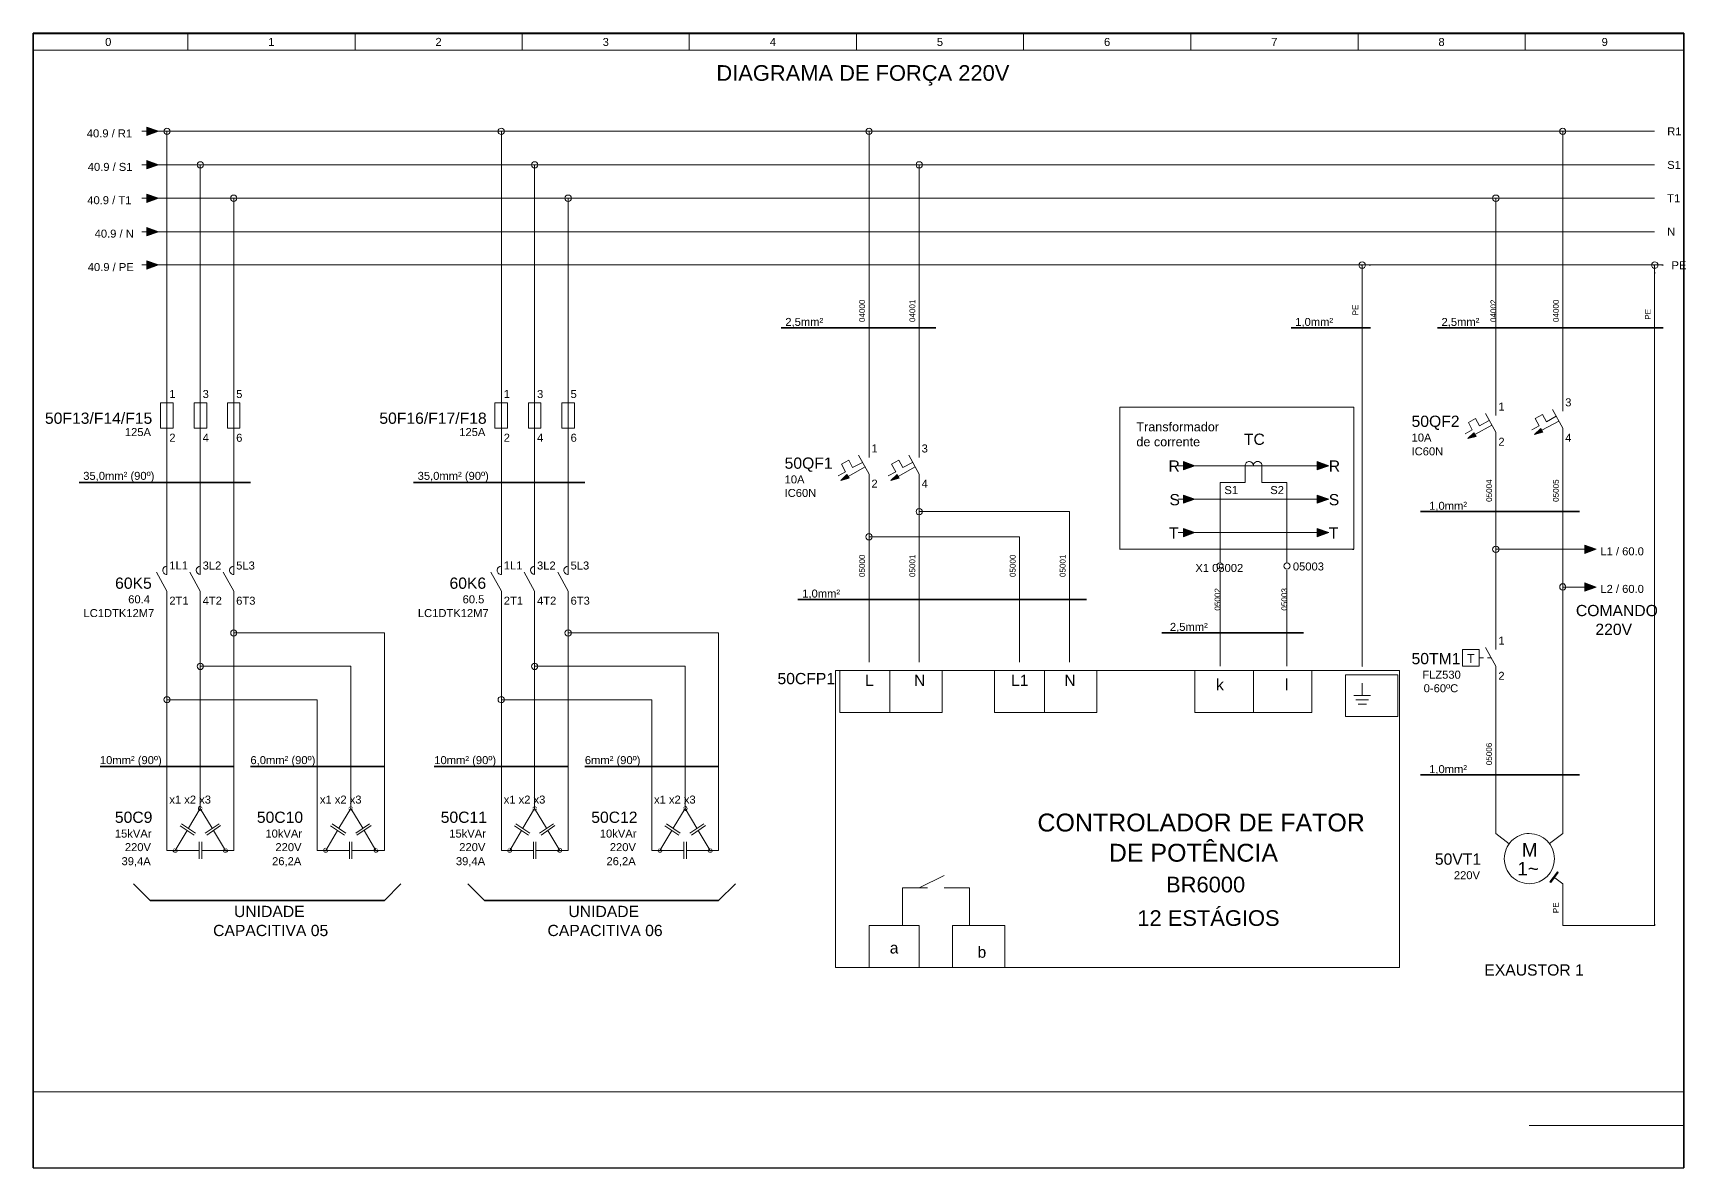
# Model space of a CAD drawing. Header units: millimetres. Extents: x 1004 to 59588, y 686 to 38112.
# Drawn here: x 6533 to 10621, y 10401 to 13207 of the extents above; entities that cross this region are included whole.
import ezdxf

# ---------------------------------------------------------------- set-up
doc = ezdxf.new("R2010")
doc.units = ezdxf.units.MM
for name, color, linetype in [('PDF2_Geometry', 7, 'Continuous'), ('PDF2_Solid Fills', 7, 'Continuous'), ('PDF2_Text', 7, 'Continuous')]:
    doc.layers.add(name, color=color, linetype=linetype)
doc.styles.add('PDF Arial', font='arial.ttf')

msp = doc.modelspace()

# ---------------------------------------------------------------- hatches: boundary and pattern name
at = {"layer": 'PDF2_Geometry', "transparency": 33554559}
for points in [[(9816.44, 12631.97), (9819.97, 12631.97), (9821.73, 12633.15), (9819.97, 12634.91), (9816.44, 12634.91)], [(9837.03, 12631.97), (9840.56, 12631.97), (9842.32, 12633.15), (9840.56, 12634.91), (9837.03, 12634.91)], [(10539.97, 12631.97), (10543.5, 12631.97), (10545.26, 12633.15), (10543.5, 12634.91), (10539.97, 12634.91)], [(10560.56, 12631.97), (10564.67, 12631.97), (10565.85, 12633.15), (10564.67, 12634.91), (10560.56, 12634.91)], [(9818.79, 12616.67), (9818.79, 12612.56), (9819.97, 12611.38), (9821.73, 12612.56), (9821.73, 12616.67)], [(10542.32, 12616.67), (10542.32, 12612.56), (10543.5, 12611.38), (10545.26, 12612.56), (10545.26, 12616.67)], [(9795.85, 12280.79), (9799.38, 12280.79), (9800.56, 12281.97), (9799.38, 12283.15), (9795.85, 12283.15)], [(9219.38, 11934.32), (9219.38, 11930.79), (9220.56, 11929.03), (9221.73, 11930.79), (9221.73, 11934.32)], [(9795.85, 11929.03), (9799.38, 11929.03), (9800.56, 11930.79), (9799.38, 11931.97), (9795.85, 11931.97)], [(9798.2, 11934.32), (9798.2, 11930.79), (9799.38, 11929.03), (9800.56, 11930.79), (9800.56, 11934.32)], [(9818.79, 11644.91), (9818.79, 11641.38), (9819.97, 11639.62), (9821.73, 11641.38), (9821.73, 11644.91)], [(10284.09, 11108.44), (10286.44, 11106.67), (10304.67, 11131.38), (10302.91, 11133.15)], [(10315.26, 11004.32), (10315.26, 11000.2), (10316.44, 10999.03), (10317.61, 11000.2), (10317.61, 11004.32)], [(10315.26, 11004.32), (10315.26, 11000.2), (10316.44, 10999.03), (10317.61, 11000.2), (10317.61, 11004.32)], [(10332.91, 10999.03), (10337.03, 10999.03), (10338.2, 11000.2), (10337.03, 11001.38), (10332.91, 11001.38)], [(10539.97, 10999.03), (10543.5, 10999.03), (10545.26, 11000.2), (10543.5, 11001.38), (10539.97, 11001.38)], [(10539.97, 10999.03), (10543.5, 10999.03), (10545.26, 11000.2), (10543.5, 11001.38), (10539.97, 11001.38)], [(10542.32, 11004.32), (10542.32, 11000.2), (10543.5, 10999.03), (10545.26, 11000.2), (10545.26, 11004.32)], [(10542.32, 11004.32), (10542.32, 11000.2), (10543.5, 10999.03), (10545.26, 11000.2), (10545.26, 11004.32)]]:
    msp.add_hatch(color=256, dxfattribs=at).paths.add_polyline_path(points)
h = msp.add_hatch(color=256, dxfattribs=at)
h.paths.add_polyline_path([(6946.44, 11289.62), (6951.73, 11289.62)], flags=0)
h.paths.add_polyline_path([(6951.73, 11289.62, 0.4166667), (6946.44, 11294.91)], flags=0)
h.paths.add_polyline_path([(6946.44, 11284.32, 0.4166667), (6951.73, 11289.62)], flags=0)
h = msp.add_hatch(color=256, dxfattribs=at)
h.paths.add_polyline_path([(7318.79, 11289.62), (7324.09, 11289.62)], flags=0)
h.paths.add_polyline_path([(7324.09, 11289.62, 0.4166667), (7318.79, 11294.91)], flags=0)
h.paths.add_polyline_path([(7318.79, 11294.91, 0.4166667), (7313.5, 11289.62)], flags=0)
h.paths.add_polyline_path([(7313.5, 11289.62, 0.4166667), (7318.79, 11284.32)], flags=0)
h.paths.add_polyline_path([(7318.79, 11284.32, 0.4166667), (7324.09, 11289.62)], flags=0)
h = msp.add_hatch(color=256, dxfattribs=at)
h.paths.add_polyline_path([(7773.5, 11289.62), (7778.79, 11289.62)], flags=0)
h.paths.add_polyline_path([(7778.79, 11289.62, 0.4166667), (7773.5, 11294.91)], flags=0)
h.paths.add_polyline_path([(7773.5, 11294.91, 0.4166667), (7768.2, 11289.62)], flags=0)
h.paths.add_polyline_path([(7768.2, 11289.62, 0.4166667), (7773.5, 11284.32)], flags=0)
h.paths.add_polyline_path([(7773.5, 11284.32, 0.4166667), (7778.79, 11289.62)], flags=0)
h = msp.add_hatch(color=256, dxfattribs=at)
h.paths.add_polyline_path([(8145.85, 11289.62), (8150.56, 11289.62)], flags=0)
h.paths.add_polyline_path([(8145.85, 11294.91, 0.4166667), (8140.56, 11289.62)], flags=0)
h.paths.add_polyline_path([(8140.56, 11289.62, 0.4166667), (8145.85, 11284.32)], flags=0)
h = msp.add_hatch(color=256, dxfattribs=at)
h.paths.add_polyline_path([(6884.67, 11186.09), (6889.97, 11186.09)], flags=0)
h.paths.add_polyline_path([(6889.97, 11186.09, 0.4166667), (6884.67, 11191.38)], flags=0)
h.paths.add_polyline_path([(6884.67, 11191.38, 0.4166667), (6879.38, 11186.09)], flags=0)
h = msp.add_hatch(color=256, dxfattribs=at)
h.paths.add_polyline_path([(7008.79, 11186.09), (7014.09, 11186.09)], flags=0)
h.paths.add_polyline_path([(7014.09, 11186.09, 0.4166667), (7008.79, 11191.38)], flags=0)
h.paths.add_polyline_path([(7008.79, 11191.38, 0.4166667), (7003.5, 11186.09)], flags=0)
h = msp.add_hatch(color=256, dxfattribs=at)
h.paths.add_polyline_path([(7257.03, 11186.09), (7261.73, 11186.09)], flags=0)
h.paths.add_polyline_path([(7261.73, 11186.09, 0.4166667), (7256.44, 11191.38)], flags=0)
h = msp.add_hatch(color=256, dxfattribs=at)
h.paths.add_polyline_path([(7380.56, 11186.09), (7385.85, 11186.09)], flags=0)
h.paths.add_polyline_path([(7385.85, 11186.09, 0.4166667), (7380.56, 11191.38)], flags=0)
h = msp.add_hatch(color=256, dxfattribs=at)
h.paths.add_polyline_path([(7711.73, 11186.09), (7716.44, 11186.09)], flags=0)
h.paths.add_polyline_path([(7711.73, 11191.38, 0.4166667), (7706.44, 11186.09)], flags=0)
h = msp.add_hatch(color=256, dxfattribs=at)
h.paths.add_polyline_path([(7835.85, 11186.09), (7840.56, 11186.09)], flags=0)
h.paths.add_polyline_path([(7835.85, 11191.38, 0.4166667), (7830.56, 11186.09)], flags=0)
h = msp.add_hatch(color=256, dxfattribs=at)
h.paths.add_polyline_path([(8083.5, 11186.09), (8088.79, 11186.09)], flags=0)
h.paths.add_polyline_path([(8088.79, 11186.09, 0.4166667), (8083.5, 11191.38)], flags=0)
h.paths.add_polyline_path([(8083.5, 11191.38, 0.4166667), (8078.2, 11186.09)], flags=0)
h = msp.add_hatch(color=256, dxfattribs=at)
h.paths.add_polyline_path([(8207.61, 11186.09), (8212.91, 11186.09)], flags=0)
h.paths.add_polyline_path([(8212.91, 11186.09, 0.4166667), (8207.61, 11191.38)], flags=0)
h.paths.add_polyline_path([(8207.61, 11191.38, 0.4166667), (8202.32, 11186.09)], flags=0)

# ---------------------------------------------------------------- linework, layer by layer
at = {"layer": 'PDF2_Geometry', "lineweight": 25}
for points in [[(10615.85, 13207.26), (6532.91, 13207.26), (6532.91, 10400.79), (10615.85, 10400.79)], [(6532.91, 10400.79), (6532.91, 13207.26)], [(10615.85, 13206.09), (6532.91, 13206.09)], [(10615.85, 10400.79), (10615.85, 13207.26)]]:
    msp.add_lwpolyline(points, close=True, dxfattribs=at)
at = {"layer": 'PDF2_Geometry', "lineweight": 13}
for points in [[(6915.85, 13206.09), (6915.85, 13164.91)], [(7329.38, 13206.09), (7329.38, 13164.91)], [(7742.32, 13206.09), (7742.32, 13164.91)], [(8155.85, 13206.09), (8155.85, 13164.91)], [(8569.38, 13206.09), (8569.38, 13164.91)], [(8982.91, 13206.09), (8982.91, 13164.91)], [(9396.44, 13206.09), (9396.44, 13164.91)], [(9809.97, 13206.09), (9809.97, 13164.91)], [(10223.5, 13206.09), (10223.5, 13164.91)], [(6532.91, 13164.91), (10615.85, 13164.91)]]:
    msp.add_lwpolyline(points, dxfattribs=at)
at = {"layer": 'PDF2_Geometry', "lineweight": 18}
for points in [[(6801.73, 12964.32), (6814.67, 12964.32)], [(6864.09, 12964.32), (6864.09, 12943.73)], [(7669.97, 12964.32), (7711.73, 12964.32), (8600.56, 12964.32), (8600.56, 12178.44), (8600.56, 12157.85)], [(7691.14, 12964.32), (7691.14, 12943.73)], [(8579.97, 12964.32), (8621.14, 12964.32), (10316.44, 12964.32), (10316.44, 12292.56), (10316.44, 12271.97)], [(8600.56, 12964.32), (8600.56, 12943.73)], [(10295.85, 12964.32), (10337.03, 12964.32), (10543.5, 12964.32)], [(10316.44, 12964.32), (10316.44, 12943.73)], [(6801.73, 12881.38), (6814.67, 12881.38)], [(6822.32, 12881.38), (6946.44, 12881.38), (6946.44, 12302.56), (6946.44, 12220.2), (6946.44, 11889.03), (6946.44, 11868.44)], [(6925.85, 12881.38), (6967.03, 12881.38), (7773.5, 12881.38), (7773.5, 12302.56), (7773.5, 12220.2), (7773.5, 11889.03), (7773.5, 11868.44)], [(6946.44, 12881.38), (6946.44, 12860.79)], [(7752.91, 12881.38), (7794.09, 12881.38), (8724.67, 12881.38), (8724.67, 12178.44), (8724.67, 12157.85)], [(7773.5, 12881.38), (7773.5, 12860.79)], [(8704.09, 12881.38), (8745.26, 12881.38), (10543.5, 12881.38)], [(8724.67, 12881.38), (8724.67, 12860.79)], [(6801.73, 12799.03), (6814.67, 12799.03)], [(7029.38, 12799.03), (7029.38, 12778.44)], [(7835.85, 12799.03), (7877.03, 12799.03), (10151.14, 12799.03), (10151.14, 12281.97), (10151.14, 12261.38)], [(7856.44, 12799.03), (7856.44, 12778.44)], [(10129.97, 12799.03), (10171.73, 12799.03), (10543.5, 12799.03)], [(10151.14, 12799.03), (10151.14, 12778.44)], [(6801.73, 12716.09), (6814.67, 12716.09)], [(6822.32, 12716.09), (10543.5, 12716.09)], [(6801.73, 12633.73), (6814.67, 12633.73)], [(6822.32, 12633.73), (9819.97, 12633.73), (9819.97, 11641.38)], [(9799.38, 12633.73), (9840.56, 12633.73), (10543.5, 12633.73), (10543.5, 11000.2), (10316.44, 11000.2), (10316.44, 11083.15), (10316.44, 11103.73), (10293.5, 11120.79)], [(9819.97, 12633.73), (9819.97, 12612.56)], [(10522.91, 12633.73), (10564.67, 12633.73)], [(10543.5, 12633.73), (10543.5, 12612.56)], [(10125.26, 12266.67), (10151.14, 12220.2), (10151.14, 12199.62), (10151.14, 11930.79), (10151.14, 11703.15), (10151.14, 11682.56)], [(10239.97, 12226.09), (10258.2, 12236.09), (10248.2, 12254.32), (10265.85, 12264.32), (10275.85, 12246.09), (10299.97, 12259.62)], [(10290.56, 12276.67), (10316.44, 12230.2), (10316.44, 12209.62), (10316.44, 11837.26), (10316.44, 11248.44), (10316.44, 11227.85), (10283.5, 11203.15)], [(10074.67, 12216.09), (10092.32, 12226.09), (10082.91, 12244.32), (10100.56, 12253.73), (10110.56, 12236.09), (10134.67, 12249.03)], [(10098.79, 12214.32), (10141.14, 12237.26)], [(10264.67, 12224.91), (10306.44, 12247.85)], [(8524.09, 12112.56), (8542.32, 12122.56), (8532.32, 12140.79), (8550.56, 12150.79), (8559.97, 12132.56), (8584.09, 12145.5)], [(8574.67, 12163.15), (8600.56, 12116.67), (8600.56, 12096.09), (8600.56, 11961.38), (8600.56, 11651.38)], [(8648.2, 12112.56), (8666.44, 12122.56), (8656.44, 12140.79), (8674.09, 12150.79), (8684.09, 12132.56), (8708.2, 12145.5)], [(8698.79, 12163.15), (8724.67, 12116.67), (8724.67, 12096.09), (8724.67, 12023.73), (8724.67, 11651.38)], [(8548.79, 12110.79), (8590.56, 12134.32)], [(8672.32, 12110.79), (8714.67, 12134.32)], [(9365.26, 12137.26), (9378.2, 12137.26)], [(9385.85, 12137.26), (9717.03, 12137.26)], [(9530.56, 12137.26), (9530.56, 12137.26)], [(9551.14, 12137.26), (9551.14, 12137.26)], [(9695.85, 12137.26), (9708.79, 12137.26)], [(9468.79, 12075.5), (9468.79, 12096.09), (9489.38, 12096.09)], [(9613.5, 12096.09), (9634.09, 12096.09), (9634.09, 12075.5)], [(8724.67, 12044.32), (8724.67, 12003.15)], [(8724.67, 12023.73), (8745.26, 12023.73), (9096.44, 12023.73), (9096.44, 11651.38)], [(9075.85, 12023.73), (9096.44, 12023.73), (9096.44, 12003.15)], [(9365.26, 12054.32), (9378.2, 12054.32)], [(9385.85, 12054.32), (9717.03, 12054.32)], [(9695.85, 12054.32), (9708.79, 12054.32)], [(8600.56, 11981.97), (8600.56, 11940.79)], [(8600.56, 11961.38), (8621.14, 11961.38), (8972.32, 11961.38), (8972.32, 11651.38)], [(8951.73, 11961.38), (8972.32, 11961.38), (8972.32, 11940.79)], [(9365.26, 11971.97), (9378.2, 11971.97)], [(9385.85, 11971.97), (9717.03, 11971.97)], [(9695.85, 11971.97), (9708.79, 11971.97)], [(10151.14, 11951.38), (10151.14, 11909.62)], [(10151.14, 11930.79), (10171.73, 11930.79), (10378.2, 11930.79)], [(10357.61, 11930.79), (10370.56, 11930.79)], [(6838.2, 11873.73), (6864.09, 11827.26), (6864.09, 11806.67), (6864.09, 11558.44), (6864.09, 11310.2), (6864.09, 11186.09), (6943.5, 11186.09)], [(6920.56, 11873.73), (6946.44, 11827.26), (6946.44, 11806.67), (6946.44, 11641.38), (6946.44, 11310.2), (6946.44, 11289.62), (6917.03, 11240.79)], [(6949.97, 11186.09), (7029.38, 11186.09), (7029.38, 11310.2), (7029.38, 11723.73), (7029.38, 11806.67), (7029.38, 11827.26), (7003.5, 11873.73)], [(7665.26, 11873.73), (7691.14, 11827.26), (7691.14, 11806.67), (7691.14, 11558.44), (7691.14, 11310.2), (7691.14, 11186.09), (7770.56, 11186.09)], [(7747.61, 11873.73), (7773.5, 11827.26), (7773.5, 11806.67), (7773.5, 11641.38), (7773.5, 11310.2), (7773.5, 11289.62), (7744.09, 11240.79)], [(7776.44, 11186.09), (7856.44, 11186.09), (7856.44, 11310.2), (7856.44, 11723.73), (7856.44, 11806.67), (7856.44, 11827.26), (7830.56, 11873.73)], [(9468.79, 11879.03), (9468.79, 11641.38)], [(9634.09, 11879.03), (9634.09, 11641.38)], [(10316.44, 11858.44), (10316.44, 11816.67)], [(10316.44, 11837.26), (10337.03, 11837.26), (10378.2, 11837.26)], [(10357.61, 11837.26), (10370.56, 11837.26)], [(7029.38, 11744.32), (7029.38, 11703.15)], [(7856.44, 11744.32), (7856.44, 11703.15)], [(7029.38, 11723.73), (7049.97, 11723.73), (7401.73, 11723.73), (7401.73, 11310.2), (7401.73, 11186.09), (7321.73, 11186.09)], [(7380.56, 11723.73), (7401.73, 11723.73), (7401.73, 11703.15)], [(7856.44, 11723.73), (7877.03, 11723.73), (8228.2, 11723.73), (8228.2, 11310.2), (8228.2, 11186.09), (8148.79, 11186.09)], [(8207.61, 11723.73), (8228.2, 11723.73), (8228.2, 11703.15)], [(6946.44, 11661.97), (6946.44, 11620.2)], [(7773.5, 11661.97), (7773.5, 11620.2)], [(10109.38, 11661.97), (10119.97, 11661.97)], [(10125.26, 11687.85), (10151.14, 11641.38), (10151.14, 11620.79)], [(10129.97, 11661.97), (10139.38, 11661.97)], [(6946.44, 11641.38), (6967.03, 11641.38), (7318.79, 11641.38), (7318.79, 11310.2), (7318.79, 11289.62), (7289.38, 11240.79)], [(7298.2, 11641.38), (7318.79, 11641.38), (7318.79, 11620.2)], [(7773.5, 11641.38), (7794.09, 11641.38), (8145.85, 11641.38), (8145.85, 11310.2), (8145.85, 11289.62), (8116.44, 11240.79)], [(8125.26, 11641.38), (8145.85, 11641.38), (8145.85, 11620.2)], [(10151.14, 11620.2), (10151.14, 11248.44), (10151.14, 11227.85), (10183.5, 11201.97)], [(6864.09, 11579.03), (6864.09, 11537.85)], [(7691.14, 11579.03), (7691.14, 11537.85)], [(9819.97, 11599.62), (9819.97, 11569.03)], [(6864.09, 11558.44), (6884.67, 11558.44), (7235.85, 11558.44), (7235.85, 11310.2), (7235.85, 11186.09), (7315.85, 11186.09)], [(7215.26, 11558.44), (7235.85, 11558.44), (7235.85, 11537.85)], [(7691.14, 11558.44), (7711.73, 11558.44), (8062.91, 11558.44), (8062.91, 11310.2), (8062.91, 11186.09), (8142.32, 11186.09)], [(8042.32, 11558.44), (8062.91, 11558.44), (8062.91, 11537.85)], [(9799.38, 11569.03), (9840.56, 11569.03)], [(9804.67, 11558.44), (9835.85, 11558.44)], [(9809.97, 11547.85), (9830.56, 11547.85)], [(6946.44, 11289.62), (6975.85, 11240.79)], [(7318.79, 11289.62), (7348.2, 11240.79)], [(7773.5, 11289.62), (7802.91, 11240.79)], [(8145.85, 11289.62), (8174.67, 11240.79)], [(6896.44, 11246.67), (6931.15, 11223.73)], [(6899.97, 11251.97), (6934.67, 11229.03)], [(6958.79, 11229.03), (6992.91, 11251.97)], [(6962.32, 11223.73), (6996.44, 11247.26)], [(7268.79, 11246.67), (7303.5, 11223.73)], [(7272.32, 11251.97), (7306.44, 11229.03)], [(7331.14, 11229.03), (7365.26, 11251.97)], [(7334.09, 11223.73), (7368.79, 11247.26)], [(7723.5, 11246.67), (7758.2, 11223.73)], [(7727.03, 11251.97), (7761.73, 11229.03)], [(7785.85, 11229.03), (7819.97, 11251.97)], [(7789.38, 11223.73), (7823.5, 11247.26)], [(8095.85, 11246.67), (8129.97, 11223.73)], [(8099.38, 11251.97), (8133.5, 11229.03)], [(8157.61, 11229.03), (8192.32, 11251.97)], [(8161.14, 11223.73), (8195.85, 11247.26)], [(6914.09, 11235.5), (6884.67, 11186.09)], [(6943.5, 11207.26), (6943.5, 11165.5)], [(6949.97, 11207.26), (6949.97, 11165.5)], [(6979.38, 11235.5), (7008.79, 11186.09)], [(7285.85, 11235.5), (7257.03, 11186.09)], [(7315.85, 11207.26), (7315.85, 11165.5)], [(7321.73, 11207.26), (7321.73, 11165.5)], [(7351.73, 11235.5), (7380.56, 11186.09)], [(7741.14, 11235.5), (7711.73, 11186.09)], [(7770.56, 11207.26), (7770.56, 11165.5)], [(7776.44, 11207.26), (7776.44, 11165.5)], [(7806.44, 11235.5), (7835.85, 11186.09)], [(8112.91, 11235.5), (8083.5, 11186.09)], [(8142.32, 11207.26), (8142.32, 11165.5)], [(8148.79, 11207.26), (8148.79, 11165.5)], [(8178.2, 11235.5), (8207.61, 11186.09)], [(8724.67, 11093.15), (8786.44, 11124.32)], [(8745.26, 11093.15), (8682.91, 11093.15), (8682.91, 11000.2)], [(8786.44, 11093.15), (8848.79, 11093.15), (8848.79, 11000.2)], [(10316.44, 11020.79), (10316.44, 11000.2), (10337.03, 11000.2)], [(10543.5, 11020.79), (10543.5, 11000.2), (10522.91, 11000.2)]]:
    msp.add_lwpolyline(points, dxfattribs=at)
for points in [[(6843.5, 12964.32), (6814.67, 12974.32), (6814.67, 12953.73), (6843.5, 12964.32), (6884.67, 12964.32), (7691.14, 12964.32), (7691.14, 12302.56), (7691.14, 12220.2), (7691.14, 11889.03), (7691.14, 11868.44, -0.4166667), (7680.56, 11879.03)], [(6822.32, 12964.32), (6864.09, 12964.32), (6864.09, 12302.56), (6864.09, 12220.2), (6864.09, 11889.03), (6864.09, 11868.44, -0.4166667), (6853.5, 11879.03)], [(6822.32, 12799.03), (7029.38, 12799.03), (7029.38, 12302.56), (7029.38, 12220.2), (7029.38, 11889.03), (7029.38, 11868.44, -0.4166667), (7018.79, 11879.03)], [(7008.79, 12799.03), (7049.97, 12799.03), (7856.44, 12799.03), (7856.44, 12302.56), (7856.44, 12220.2), (7856.44, 11889.03), (7856.44, 11868.44, -0.4166667), (7845.85, 11879.03)], [(9468.79, 11897.26), (9468.79, 11909.62), (9468.79, 12096.09), (9509.97, 12096.09), (9530.56, 12096.09), (9530.56, 12137.26, -0.4166667), (9541.14, 12147.85)], [(9551.23, 12137.26, -1.0041929), (9572.32, 12137.26), (9572.32, 12096.09), (9592.91, 12096.09), (9634.09, 12096.09), (9634.09, 11909.62), (9634.09, 11897.26)]]:
    msp.add_lwpolyline(points, format="xyb", dxfattribs=at)
for points in [[(6814.67, 12871.38), (6814.67, 12891.97), (6843.5, 12881.38)], [(6814.67, 12788.44), (6814.67, 12809.03), (6843.5, 12799.03)], [(6814.67, 12706.09), (6814.67, 12726.67), (6843.5, 12716.09)], [(6814.67, 12623.15), (6814.67, 12643.73), (6843.5, 12633.73)], [(6848.2, 12230.2), (6879.38, 12230.2), (6879.38, 12292.56), (6848.2, 12292.56)], [(6931.15, 12230.2), (6962.32, 12230.2), (6962.32, 12292.56), (6931.15, 12292.56)], [(7014.09, 12230.2), (7044.67, 12230.2), (7044.67, 12292.56), (7014.09, 12292.56)], [(7675.26, 12230.2), (7706.44, 12230.2), (7706.44, 12292.56), (7675.26, 12292.56)], [(7758.2, 12230.2), (7788.79, 12230.2), (7788.79, 12292.56), (7758.2, 12292.56)], [(7840.56, 12230.2), (7871.73, 12230.2), (7871.73, 12292.56), (7840.56, 12292.56)], [(9220.56, 11930.79), (9799.38, 11930.79), (9799.38, 12281.97), (9220.56, 12281.97)], [(10267.03, 12220.2), (10246.44, 12214.91), (10261.73, 12229.03)], [(10101.73, 12209.62), (10081.14, 12204.32), (10096.44, 12219.03)], [(9378.2, 12127.26), (9378.2, 12147.85), (9406.44, 12137.26)], [(9708.79, 12127.26), (9708.79, 12147.85), (9737.61, 12137.26)], [(8551.14, 12106.67), (8530.56, 12100.79), (8545.85, 12115.5)], [(8675.26, 12106.67), (8654.67, 12100.79), (8669.97, 12115.5)], [(9378.2, 12044.32), (9378.2, 12064.91), (9406.44, 12054.32)], [(9708.79, 12044.32), (9708.79, 12064.91), (9737.61, 12054.32)], [(9378.2, 11961.38), (9378.2, 11981.97), (9406.44, 11971.97)], [(9708.79, 11961.38), (9708.79, 11981.97), (9737.61, 11971.97)], [(10370.56, 11920.2), (10370.56, 11940.79), (10398.79, 11930.79)], [(10370.56, 11827.26), (10370.56, 11847.85), (10398.79, 11837.26)], [(10068.2, 11641.38), (10109.38, 11641.38), (10109.38, 11682.56), (10068.2, 11682.56)], [(10284.09, 11108.44), (10286.44, 11106.67), (10304.67, 11131.38), (10302.91, 11133.15)]]:
    msp.add_lwpolyline(points, close=True, dxfattribs=at)
at = {"layer": 'PDF2_Geometry', "lineweight": 35}
for points in [[(8383.5, 12478.44), (8765.85, 12478.44)], [(9644.67, 12478.44), (9840.56, 12478.44)], [(10006.44, 12478.44), (10564.67, 12478.44)], [(6647.03, 12096.09), (7070.56, 12096.09)], [(7474.09, 12096.09), (7897.61, 12096.09)], [(9964.67, 12023.73), (10357.61, 12023.73)], [(8424.67, 11806.67), (9138.2, 11806.67)], [(9324.67, 11723.73), (9675.26, 11723.73)], [(6698.79, 11393.15), (7029.38, 11393.15)], [(7070.56, 11393.15), (7401.73, 11393.15)], [(7525.26, 11393.15), (7856.44, 11393.15)], [(7897.61, 11393.15), (8228.2, 11393.15)], [(9964.67, 11372.56), (10357.61, 11372.56)], [(6781.15, 11103.73), (6822.32, 11062.56), (7401.73, 11062.56), (7442.91, 11103.73)], [(7608.2, 11103.73), (7649.38, 11062.56), (8228.2, 11062.56), (8269.97, 11103.73)]]:
    msp.add_lwpolyline(points, dxfattribs=at)
at = {"layer": 'PDF2_Geometry', "lineweight": 15}
msp.add_lwpolyline([(8517.61, 10896.68), (9912.91, 10896.68), (9912.91, 11630.79), (8517.61, 11630.79)], close=True, dxfattribs=at)
at = {"layer": 'PDF2_Geometry', "lineweight": 9}
for points in [[(8528.2, 11527.26), (8652.32, 11527.26), (8652.32, 11630.79), (8528.2, 11630.79)], [(8652.32, 11527.26), (8781.14, 11527.26), (8781.14, 11630.79), (8652.32, 11630.79)], [(8910.56, 11527.26), (9034.67, 11527.26), (9034.67, 11630.79), (8910.56, 11630.79)], [(9034.67, 11527.26), (9164.09, 11527.26), (9164.09, 11630.79), (9034.67, 11630.79)], [(9406.44, 11527.26), (9695.85, 11527.26), (9695.85, 11630.79), (9406.44, 11630.79)], [(9778.79, 11517.26), (9908.2, 11517.26), (9908.2, 11620.2), (9778.79, 11620.2)], [(8600.56, 10896.68), (8724.67, 10896.68), (8724.67, 11000.2), (8600.56, 11000.2)], [(8807.03, 10896.68), (8936.44, 10896.68), (8936.44, 11000.2), (8807.03, 11000.2)]]:
    msp.add_lwpolyline(points, close=True, dxfattribs=at)
for points in [[(9551.14, 11630.79), (9551.14, 11527.26)], [(6532.91, 10589.03), (10617.03, 10589.03)], [(10233.5, 10506.09), (10615.26, 10506.09)]]:
    msp.add_lwpolyline(points, dxfattribs=at)
at = {"layer": 'PDF2_Geometry', "lineweight": 18}
msp.add_lwpolyline([(10295.85, 11165.5, 0.4139195), (10233.5, 11227.85, 0.4158614), (10171.73, 11165.5, 0.4142857), (10233.5, 11103.73, 0.4123144)], format="xyb", close=True, dxfattribs=at)
at = {"layer": 'PDF2_Geometry', "color": 7, "lineweight": 13, "true_color": 0xffffff}
msp.add_lwpolyline([(6533.18, 10400.79), (6532.91, 10401.07)], dxfattribs=at)
at = {"layer": 'PDF2_Geometry', "lineweight": 25}
msp.add_lwpolyline([(6532.91, 10400.79), (10615.85, 10400.79)], dxfattribs=at)
msp.add_lwpolyline([(6532.91, 10400.79), (10615.85, 10400.79)], dxfattribs=at)
at = {"layer": 'PDF2_Geometry', "lineweight": 18}
for points in [[(6864.09, 12971.97), (6859.38, 12971.97), (6856.44, 12968.44), (6856.44, 12964.32)], [(6856.44, 12964.32), (6856.44, 12960.2), (6859.38, 12956.67), (6864.09, 12956.67)], [(6871.73, 12964.32), (6871.73, 12968.44), (6868.2, 12971.97), (6864.09, 12971.97)], [(6864.09, 12956.67), (6868.2, 12956.67), (6871.73, 12960.2), (6871.73, 12964.32)], [(7691.14, 12971.97), (7686.44, 12971.97), (7682.91, 12968.44), (7682.91, 12964.32)], [(7682.91, 12964.32), (7682.91, 12960.2), (7686.44, 12956.67), (7691.14, 12956.67)], [(7698.79, 12964.32), (7698.79, 12968.44), (7695.26, 12971.97), (7691.14, 12971.97)], [(7691.14, 12956.67), (7695.26, 12956.67), (7698.79, 12960.2), (7698.79, 12964.32)], [(8600.56, 12971.97), (8596.44, 12971.97), (8592.91, 12968.44), (8592.91, 12964.32)], [(8592.91, 12964.32), (8592.91, 12960.2), (8596.44, 12956.67), (8600.56, 12956.67)], [(8608.2, 12964.32), (8608.2, 12968.44), (8604.67, 12971.97), (8600.56, 12971.97)], [(8600.56, 12956.67), (8604.67, 12956.67), (8608.2, 12960.2), (8608.2, 12964.32)], [(10316.44, 12971.97), (10311.73, 12971.97), (10308.79, 12968.44), (10308.79, 12964.32)], [(10308.79, 12964.32), (10308.79, 12960.2), (10311.73, 12956.67), (10316.44, 12956.67)], [(10324.09, 12964.32), (10324.09, 12968.44), (10320.56, 12971.97), (10316.44, 12971.97)], [(10316.44, 12956.67), (10320.56, 12956.67), (10324.09, 12960.2), (10324.09, 12964.32)], [(6946.44, 12889.03), (6942.32, 12889.03), (6938.79, 12886.09), (6938.79, 12881.38)], [(6938.79, 12881.38), (6938.79, 12877.26), (6942.32, 12873.73), (6946.44, 12873.73)], [(6954.67, 12881.38), (6954.67, 12886.09), (6951.15, 12889.03), (6946.44, 12889.03)], [(6946.44, 12873.73), (6951.15, 12873.73), (6954.67, 12877.26), (6954.67, 12881.38)], [(7773.5, 12889.03), (7769.38, 12889.03), (7765.85, 12886.09), (7765.85, 12881.38)], [(7765.85, 12881.38), (7765.85, 12877.26), (7769.38, 12873.73), (7773.5, 12873.73)], [(7781.14, 12881.38), (7781.14, 12886.09), (7777.61, 12889.03), (7773.5, 12889.03)], [(7773.5, 12873.73), (7777.61, 12873.73), (7781.14, 12877.26), (7781.14, 12881.38)], [(8724.67, 12889.03), (8719.97, 12889.03), (8717.03, 12886.09), (8717.03, 12881.38)], [(8717.03, 12881.38), (8717.03, 12877.26), (8719.97, 12873.73), (8724.67, 12873.73)], [(8732.32, 12881.38), (8732.32, 12886.09), (8728.79, 12889.03), (8724.67, 12889.03)], [(8724.67, 12873.73), (8728.79, 12873.73), (8732.32, 12877.26), (8732.32, 12881.38)], [(7029.38, 12806.67), (7025.26, 12806.67), (7021.73, 12803.15), (7021.73, 12799.03)], [(7021.73, 12799.03), (7021.73, 12794.32), (7025.26, 12790.79), (7029.38, 12790.79)], [(7037.03, 12799.03), (7037.03, 12803.15), (7033.5, 12806.67), (7029.38, 12806.67)], [(7029.38, 12790.79), (7033.5, 12790.79), (7037.03, 12794.32), (7037.03, 12799.03)], [(7856.44, 12806.67), (7851.73, 12806.67), (7848.2, 12803.15), (7848.2, 12799.03)], [(7848.2, 12799.03), (7848.2, 12794.32), (7851.73, 12790.79), (7856.44, 12790.79)], [(7864.09, 12799.03), (7864.09, 12803.15), (7860.56, 12806.67), (7856.44, 12806.67)], [(7856.44, 12790.79), (7860.56, 12790.79), (7864.09, 12794.32), (7864.09, 12799.03)], [(10151.14, 12806.67), (10146.44, 12806.67), (10142.91, 12803.15), (10142.91, 12799.03)], [(10142.91, 12799.03), (10142.91, 12794.32), (10146.44, 12790.79), (10151.14, 12790.79)], [(10158.79, 12799.03), (10158.79, 12803.15), (10155.26, 12806.67), (10151.14, 12806.67)], [(10151.14, 12790.79), (10155.26, 12790.79), (10158.79, 12794.32), (10158.79, 12799.03)], [(9819.97, 12641.38), (9815.85, 12641.38), (9812.32, 12637.85), (9812.32, 12633.73)], [(9812.32, 12633.73), (9812.32, 12629.03), (9815.85, 12625.5), (9819.97, 12625.5)], [(9828.2, 12633.73), (9828.2, 12637.85), (9824.67, 12641.38), (9819.97, 12641.38)], [(9819.97, 12625.5), (9824.67, 12625.5), (9828.2, 12629.03), (9828.2, 12633.73)], [(10543.5, 12641.38), (10539.38, 12641.38), (10535.85, 12637.85), (10535.85, 12633.73)], [(10535.85, 12633.73), (10535.85, 12629.03), (10539.38, 12625.5), (10543.5, 12625.5)], [(10551.73, 12633.73), (10551.73, 12637.85), (10548.2, 12641.38), (10543.5, 12641.38)], [(10543.5, 12625.5), (10548.2, 12625.5), (10551.73, 12629.03), (10551.73, 12633.73)], [(9551.14, 12137.26), (9551.14, 12143.15), (9547.03, 12147.85), (9541.14, 12147.85)], [(8724.67, 12031.38), (8719.97, 12031.38), (8717.03, 12027.85), (8717.03, 12023.73)], [(8717.03, 12023.73), (8717.03, 12019.62), (8719.97, 12016.09), (8724.67, 12016.09)], [(8732.32, 12023.73), (8732.32, 12027.85), (8728.79, 12031.38), (8724.67, 12031.38)], [(8724.67, 12016.09), (8728.79, 12016.09), (8732.32, 12019.62), (8732.32, 12023.73)], [(8600.56, 11969.62), (8596.44, 11969.62), (8592.91, 11966.09), (8592.91, 11961.38)], [(8592.91, 11961.38), (8592.91, 11957.26), (8596.44, 11953.73), (8600.56, 11953.73)], [(8608.2, 11961.38), (8608.2, 11966.09), (8604.67, 11969.62), (8600.56, 11969.62)], [(8600.56, 11953.73), (8604.67, 11953.73), (8608.2, 11957.26), (8608.2, 11961.38)], [(10151.14, 11938.44), (10146.44, 11938.44), (10142.91, 11934.91), (10142.91, 11930.79)], [(10158.79, 11930.79), (10158.79, 11934.91), (10155.26, 11938.44), (10151.14, 11938.44)], [(9468.79, 11897.26), (9464.67, 11897.26), (9461.14, 11893.73), (9461.14, 11889.03)], [(9476.44, 11889.03), (9476.44, 11893.73), (9472.91, 11897.26), (9468.79, 11897.26)], [(9634.09, 11897.26), (9629.97, 11897.26), (9626.44, 11893.73), (9626.44, 11889.03)], [(9641.73, 11889.03), (9641.73, 11893.73), (9638.2, 11897.26), (9634.09, 11897.26)], [(10142.91, 11930.79), (10142.91, 11926.09), (10146.44, 11922.56), (10151.14, 11922.56)], [(10151.14, 11922.56), (10155.26, 11922.56), (10158.79, 11926.09), (10158.79, 11930.79)], [(6864.09, 11889.03), (6858.2, 11889.03), (6853.5, 11884.32), (6853.5, 11879.03)], [(6946.44, 11889.03), (6941.15, 11889.03), (6936.44, 11884.32), (6936.44, 11879.03)], [(6936.44, 11879.03), (6936.44, 11873.15), (6941.15, 11868.44), (6946.44, 11868.44)], [(7029.38, 11889.03), (7023.5, 11889.03), (7018.79, 11884.32), (7018.79, 11879.03)], [(7691.14, 11889.03), (7685.26, 11889.03), (7680.56, 11884.32), (7680.56, 11879.03)], [(7773.5, 11889.03), (7767.61, 11889.03), (7763.5, 11884.32), (7763.5, 11879.03)], [(7763.5, 11879.03), (7763.5, 11873.15), (7767.61, 11868.44), (7773.5, 11868.44)], [(7856.44, 11889.03), (7850.56, 11889.03), (7845.85, 11884.32), (7845.85, 11879.03)], [(9461.14, 11889.03), (9461.14, 11884.91), (9464.67, 11881.38), (9468.79, 11881.38)], [(9468.79, 11881.38), (9472.91, 11881.38), (9476.44, 11884.91), (9476.44, 11889.03)], [(9626.44, 11889.03), (9626.44, 11884.91), (9629.97, 11881.38), (9634.09, 11881.38)], [(9634.09, 11881.38), (9638.2, 11881.38), (9641.73, 11884.91), (9641.73, 11889.03)], [(10316.44, 11845.5), (10311.73, 11845.5), (10308.79, 11841.97), (10308.79, 11837.26)], [(10308.79, 11837.26), (10308.79, 11833.15), (10311.73, 11829.62), (10316.44, 11829.62)], [(10324.09, 11837.26), (10324.09, 11841.97), (10320.56, 11845.5), (10316.44, 11845.5)], [(10316.44, 11829.62), (10320.56, 11829.62), (10324.09, 11833.15), (10324.09, 11837.26)], [(7029.38, 11731.38), (7025.26, 11731.38), (7021.73, 11727.85), (7021.73, 11723.73)], [(7021.73, 11723.73), (7021.73, 11719.62), (7025.26, 11716.09), (7029.38, 11716.09)], [(7037.03, 11723.73), (7037.03, 11727.85), (7033.5, 11731.38), (7029.38, 11731.38)], [(7029.38, 11716.09), (7033.5, 11716.09), (7037.03, 11719.62), (7037.03, 11723.73)], [(7856.44, 11731.38), (7851.73, 11731.38), (7848.2, 11727.85), (7848.2, 11723.73)], [(7848.2, 11723.73), (7848.2, 11719.62), (7851.73, 11716.09), (7856.44, 11716.09)], [(7864.09, 11723.73), (7864.09, 11727.85), (7860.56, 11731.38), (7856.44, 11731.38)], [(7856.44, 11716.09), (7860.56, 11716.09), (7864.09, 11719.62), (7864.09, 11723.73)], [(6946.44, 11649.03), (6942.32, 11649.03), (6938.79, 11645.5), (6938.79, 11641.38)], [(6938.79, 11641.38), (6938.79, 11636.67), (6942.32, 11633.15), (6946.44, 11633.15)], [(6954.67, 11641.38), (6954.67, 11645.5), (6951.15, 11649.03), (6946.44, 11649.03)], [(6946.44, 11633.15), (6951.15, 11633.15), (6954.67, 11636.67), (6954.67, 11641.38)], [(7773.5, 11649.03), (7769.38, 11649.03), (7765.85, 11645.5), (7765.85, 11641.38)], [(7765.85, 11641.38), (7765.85, 11636.67), (7769.38, 11633.15), (7773.5, 11633.15)], [(7781.14, 11641.38), (7781.14, 11645.5), (7777.61, 11649.03), (7773.5, 11649.03)], [(7773.5, 11633.15), (7777.61, 11633.15), (7781.14, 11636.67), (7781.14, 11641.38)], [(6864.09, 11566.09), (6859.38, 11566.09), (6856.44, 11562.56), (6856.44, 11558.44)], [(6856.44, 11558.44), (6856.44, 11554.32), (6859.38, 11550.79), (6864.09, 11550.79)], [(6871.73, 11558.44), (6871.73, 11562.56), (6868.2, 11566.09), (6864.09, 11566.09)], [(6864.09, 11550.79), (6868.2, 11550.79), (6871.73, 11554.32), (6871.73, 11558.44)], [(7691.14, 11566.09), (7686.44, 11566.09), (7682.91, 11562.56), (7682.91, 11558.44)], [(7682.91, 11558.44), (7682.91, 11554.32), (7686.44, 11550.79), (7691.14, 11550.79)], [(7698.79, 11558.44), (7698.79, 11562.56), (7695.26, 11566.09), (7691.14, 11566.09)], [(7691.14, 11550.79), (7695.26, 11550.79), (7698.79, 11554.32), (7698.79, 11558.44)], [(6946.44, 11294.91), (6943.5, 11294.91), (6941.73, 11292.56), (6941.73, 11289.62)], [(6941.73, 11289.62), (6941.73, 11286.67), (6943.5, 11284.32), (6946.44, 11284.32)], [(8150.56, 11289.62), (8150.56, 11292.56), (8148.79, 11294.91), (8145.85, 11294.91)], [(8145.85, 11284.32), (8148.79, 11284.32), (8150.56, 11286.67), (8150.56, 11289.62)], [(6879.38, 11186.09), (6879.38, 11183.73), (6881.73, 11181.38), (6884.67, 11181.38)], [(6884.67, 11181.38), (6887.62, 11181.38), (6889.97, 11183.73), (6889.97, 11186.09)], [(7003.5, 11186.09), (7003.5, 11183.73), (7005.85, 11181.38), (7008.79, 11181.38)], [(7008.79, 11181.38), (7011.73, 11181.38), (7014.09, 11183.73), (7014.09, 11186.09)], [(7256.44, 11191.38), (7254.09, 11191.38), (7251.73, 11189.03), (7251.73, 11186.09)], [(7251.73, 11186.09), (7251.73, 11183.73), (7254.09, 11181.38), (7257.03, 11181.38)], [(7257.03, 11181.38), (7259.38, 11181.38), (7261.73, 11183.73), (7261.73, 11186.09)], [(7380.56, 11191.38), (7378.2, 11191.38), (7375.85, 11189.03), (7375.85, 11186.09)], [(7375.85, 11186.09), (7375.85, 11183.73), (7378.2, 11181.38), (7380.56, 11181.38)], [(7380.56, 11181.38), (7383.5, 11181.38), (7385.85, 11183.73), (7385.85, 11186.09)], [(7706.44, 11186.09), (7706.44, 11183.73), (7708.79, 11181.38), (7711.73, 11181.38)], [(7716.44, 11186.09), (7716.44, 11189.03), (7714.67, 11191.38), (7711.73, 11191.38)], [(7711.73, 11181.38), (7714.67, 11181.38), (7716.44, 11183.73), (7716.44, 11186.09)], [(7830.56, 11186.09), (7830.56, 11183.73), (7832.91, 11181.38), (7835.85, 11181.38)], [(7840.56, 11186.09), (7840.56, 11189.03), (7838.2, 11191.38), (7835.85, 11191.38)], [(7835.85, 11181.38), (7838.2, 11181.38), (7840.56, 11183.73), (7840.56, 11186.09)], [(8078.2, 11186.09), (8078.2, 11183.73), (8080.56, 11181.38), (8083.5, 11181.38)], [(8083.5, 11181.38), (8086.44, 11181.38), (8088.79, 11183.73), (8088.79, 11186.09)], [(8202.32, 11186.09), (8202.32, 11183.73), (8204.67, 11181.38), (8207.61, 11181.38)], [(8207.61, 11181.38), (8210.56, 11181.38), (8212.91, 11183.73), (8212.91, 11186.09)]]:
    msp.add_open_spline(points, degree=3, dxfattribs=at)
at = {"layer": 'PDF2_Solid Fills', "lineweight": 18, "transparency": 33554559}
for points in [[(6814.67, 12974.32), (6843.5, 12964.32), (6814.67, 12953.73)], [(6814.67, 12891.97), (6843.5, 12881.38), (6814.67, 12871.38)], [(6814.67, 12809.03), (6843.5, 12799.03), (6814.67, 12788.44)], [(6814.67, 12726.67), (6843.5, 12716.09), (6814.67, 12706.09)], [(6814.67, 12643.73), (6843.5, 12633.73), (6814.67, 12623.15)], [(10246.44, 12214.91), (10261.73, 12229.03), (10267.03, 12220.2)], [(10081.14, 12204.32), (10096.44, 12219.03), (10101.73, 12209.62)], [(9378.2, 12147.85), (9406.44, 12137.26), (9378.2, 12127.26)], [(9708.79, 12147.85), (9737.61, 12137.26), (9708.79, 12127.26)], [(8530.56, 12100.79), (8545.85, 12115.5), (8551.14, 12106.67)], [(8654.67, 12100.79), (8669.97, 12115.5), (8675.26, 12106.67)], [(9378.2, 12064.91), (9406.44, 12054.32), (9378.2, 12044.32)], [(9708.79, 12064.91), (9737.61, 12054.32), (9708.79, 12044.32)], [(9378.2, 11981.97), (9406.44, 11971.97), (9378.2, 11961.38)], [(9708.79, 11981.97), (9737.61, 11971.97), (9708.79, 11961.38)], [(10370.56, 11940.79), (10398.79, 11930.79), (10370.56, 11920.2)], [(10370.56, 11847.85), (10398.79, 11837.26), (10370.56, 11827.26)]]:
    msp.add_solid(points, dxfattribs=at)

# ---------------------------------------------------------------- texts
at = {"layer": 'PDF2_Text', "attachment_point": 7, "style": 'PDF Arial'}
for s, insert, char_height in [('0', (6711.15, 13175.08), 19.79), ('1', (7114.68, 13175.5), 19.79), ('2', (7528.21, 13175.5), 19.79), ('3', (7941.74, 13175.08), 19.79), ('4', (8355.27, 13175.5), 19.79), ('5', (8768.21, 13175.08), 19.79), ('6', (9181.74, 13175.08), 19.79), ('7', (9595.27, 13175.5), 19.79), ('8', (10008.81, 13175.04), 19.79), ('9', (10412.34, 13175.11), 19.79), ('DIAGRAMA DE FORÇA 220V', (8222.91, 13077.26), 38.7385), ('40.9 / R1', (6665.84, 12949.03), 19.79), ('R1', (10574.68, 12954.32), 19.79), ('40.9 / S1', (6668.2, 12866.16), 19.79), ('S1', (10574.68, 12871.02), 19.79), ('40.9 / T1', (6667.02, 12783.73), 19.79), ('T1', (10574.68, 12789.03), 19.79), ('40.9 / N', (6685.25, 12701.13), 19.79), ('N', (10574.68, 12706.09), 19.79), ('40.9 / PE', (6668.2, 12618.44), 19.79), ('PE', (10585.26, 12623.15), 19.79), ('2,5mm²', (8393.5, 12479.33), 19.79), ('1,0mm²', (9654.68, 12479.33), 19.79), ('2,5mm²', (10016.44, 12479.33), 19.79), ('1', (6869.97, 12304.91), 19.79), ('3', (6952.32, 12304.49), 19.79), ('5', (7035.26, 12304.49), 19.79), ('1', (7697.03, 12304.91), 19.79), ('3', (7779.38, 12304.49), 19.79), ('5', (7862.32, 12304.49), 19.79), ('50F13/F14/F15', (6562.32, 12240.53), 27.7907), ('50F16/F17/F18', (7389.38, 12240.53), 27.7907), ('1', (10157.03, 12273.73), 19.79), ('3', (10322.32, 12283.9), 19.79), ('125A', (6759.97, 12210.38), 19.79), ('125A', (7587.03, 12210.38), 19.79), ('Transformador', (9261.72, 12222.09), 22.3167), ('50QF2', (9942.32, 12225.72), 27.791), ('2', (6869.97, 12196.68), 19.79), ('4', (6952.32, 12196.68), 19.79), ('6', (7035.26, 12196.26), 19.79), ('2', (7697.03, 12196.68), 19.79), ('4', (7779.38, 12196.68), 19.79), ('6', (7862.32, 12196.26), 19.79), ('1', (8606.44, 12170.21), 19.79), ('3', (8730.56, 12169.79), 19.79), ('de corrente', (9261.73, 12185.03), 22.3167), ('TC', (9527.62, 12188.52), 27.791), ('10A', (9942.32, 12196.85), 19.79), ('IC60N', (9942.32, 12162.73), 19.79), ('2', (10157.03, 12186.68), 19.79), ('4', (10322.32, 12196.68), 19.79), ('50QF1', (8391.73, 12122.19), 27.791), ('R', (9341.15, 12122.56), 27.79), ('R', (9737.62, 12122.56), 27.79), ('35,0mm² (90º)', (6657.03, 12096.41), 19.7903), ('35,0mm² (90º)', (7484.09, 12096.41), 19.7903), ('10A', (8391.73, 12093.32), 19.79), ('2', (8606.44, 12083.15), 19.79), ('4', (8730.56, 12083.15), 19.79), ('IC60N', (8391.73, 12059.79), 19.79), ('S', (9343.5, 12039.11), 27.79), ('S1', (9479.38, 12066.9), 19.79), ('S2', (9592.91, 12066.9), 19.79), ('S', (9737.62, 12039.11), 27.79), ('1,0mm²', (9985.85, 12024.62), 19.79), ('T', (9342.32, 11957.26), 27.79), ('T', (9737.62, 11957.26), 27.79), ('1L1', (6869.97, 11880.79), 19.79), ('3L2', (6952.32, 11880.38), 19.79), ('5L3', (7035.26, 11880.38), 19.79), ('1L1', (7697.03, 11880.79), 19.79), ('3L2', (7779.38, 11880.38), 19.79), ('5L3', (7862.32, 11880.38), 19.79), ('05003', (9648.79, 11878.02), 19.79), ('L1 / 60.0', (10409.38, 11915.5), 19.79), ('60K5', (6735.85, 11832.56), 27.791), ('60K6', (7562.91, 11832.56), 27.791), ('X1 05002', (9407.62, 11874.32), 19.79), ('60.4', (6768.2, 11796.85), 19.79), ('60.5', (7595.26, 11796.85), 19.79), ('1,0mm²', (8435.26, 11807.56), 19.79), ('L2 / 60.0', (10409.38, 11822.56), 19.79), ('LC1DTK12M7', (6657.62, 11762.78), 19.79), ('2T1', (6869.97, 11793.73), 19.79), ('4T2', (6952.32, 11793.73), 19.79), ('6T3', (7035.26, 11793.32), 19.79), ('LC1DTK12M7', (7484.68, 11762.78), 19.79), ('2T1', (7697.03, 11793.73), 19.79), ('4T2', (7779.38, 11793.73), 19.79), ('6T3', (7862.32, 11793.32), 19.79), ('COMANDO', (10348.79, 11764.91), 27.791), ('2,5mm²', (9344.68, 11725.21), 19.79), ('220V', (10397.03, 11718.44), 27.791), ('1', (10157.03, 11694.91), 19.79), ('50TM1', (9942.32, 11646.09), 27.791), ('T', (10079.38, 11649.62), 22.32), ('50CFP1', (8374.09, 11596.68), 27.791), ('L', (8590.56, 11592.56), 27.79), ('N', (8711.73, 11592.56), 27.79), ('L1', (8951.72, 11592.56), 27.791), ('N', (9083.52, 11592.56), 27.79), ('k', (9458.79, 11581.97), 27.79), ('l', (9629.38, 11581.97), 27.79), ('FLZ530', (9968.79, 11610.38), 19.79), ('2', (10157.03, 11607.85), 19.79), ('0-60ºC', (9972.32, 11576.85), 19.79), ('10mm² (90º)', (6698.2, 11393.47), 19.7903), ('6,0mm² (90º)', (7070.56, 11393.47), 19.7903), ('10mm² (90º)', (7525.26, 11393.47), 19.7903), ('6mm² (90º)', (7897.62, 11393.47), 19.79), ('1,0mm²', (9985.85, 11373.45), 19.79), ('x1 x2 x3', (6869.97, 11301.55), 19.79), ('x1 x2 x3', (7242.32, 11301.55), 19.79), ('x1 x2 x3', (7697.03, 11301.55), 19.79), ('x1 x2 x3', (8068.79, 11301.55), 19.79), ('50C9', (6735.26, 11253.74), 27.791), ('50C10', (7086.44, 11253.74), 27.791), ('50C11', (7541.15, 11253.74), 27.791), ('50C12', (7913.5, 11253.74), 27.791), ('CONTROLADOR DE FATOR', (9017.03, 11232.21), 44.2124), ('15kVAr', (6735.26, 11217.43), 19.79), ('220V', (6759.97, 11183.9), 19.79), ('10kVAr', (7107.62, 11217.43), 19.79), ('220V', (7132.32, 11183.9), 19.79), ('15kVAr', (7562.32, 11217.43), 19.79), ('220V', (7587.03, 11183.9), 19.79), ('10kVAr', (7934.68, 11217.43), 19.79), ('220V', (7959.38, 11183.9), 19.79), ('DE POTÊNCIA', (9193.5, 11157.51), 44.2124), ('M', (10215.26, 11170.79), 33.26), ('39,4A', (6751.73, 11145.8), 19.79), ('26,2A', (7124.09, 11145.8), 19.79), ('39,4A', (7578.79, 11145.8), 19.79), ('26,2A', (7951.15, 11145.8), 19.79), ('50VT1', (9999.97, 11150.21), 27.791), ('BR6000', (9335.26, 11081.74), 38.738), ('220V', (10047.03, 11114.49), 19.79), ('1~', (10204.09, 11124.32), 33.265), ('UNIDADE', (7029.97, 11020.79), 27.791), ('UNIDADE', (7857.03, 11020.79), 27.791), ('12 ESTÁGIOS', (9264.09, 10998.8), 38.7385), ('CAPACITIVA 05', (6978.21, 10973.74), 27.7907), ('CAPACITIVA 06', (7805.26, 10973.74), 27.7907), ('a', (8651.73, 10930.79), 27.79), ('b', (8868.79, 10920.21), 27.79), ('EXAUSTOR 1', (10122.32, 10876.09), 27.791)]:
    msp.add_mtext(s, dxfattribs=dict(at, insert=insert, char_height=char_height))
at = {"layer": 'PDF2_Text', "char_height": 14.316, "attachment_point": 7, "rotation": 90, "style": 'PDF Arial'}
for s, insert in [('04000', (8590.86, 12492.56)), ('04001', (8714.98, 12492.56)), ('PE', (9810.56, 12509.03)), ('04002', (10152.04, 12492.56)), ('04000', (10306.74, 12492.56)), ('PE', (10534.09, 12498.44)), ('05004', (10141.45, 12047.85)), ('05005', (10306.74, 12047.85)), ('05000', (8590.86, 11861.97)), ('05001', (8714.98, 11861.97)), ('05000', (8963.21, 11861.97)), ('05001', (9086.74, 11861.97)), ('05002', (9469.68, 11779.03)), ('05003', (9634.98, 11779.03)), ('05006', (10141.45, 11396.68)), ('PE', (10306.44, 11030.79))]:
    msp.add_mtext(s, dxfattribs=dict(at, insert=insert))

doc.saveas('drawing.dxf')
